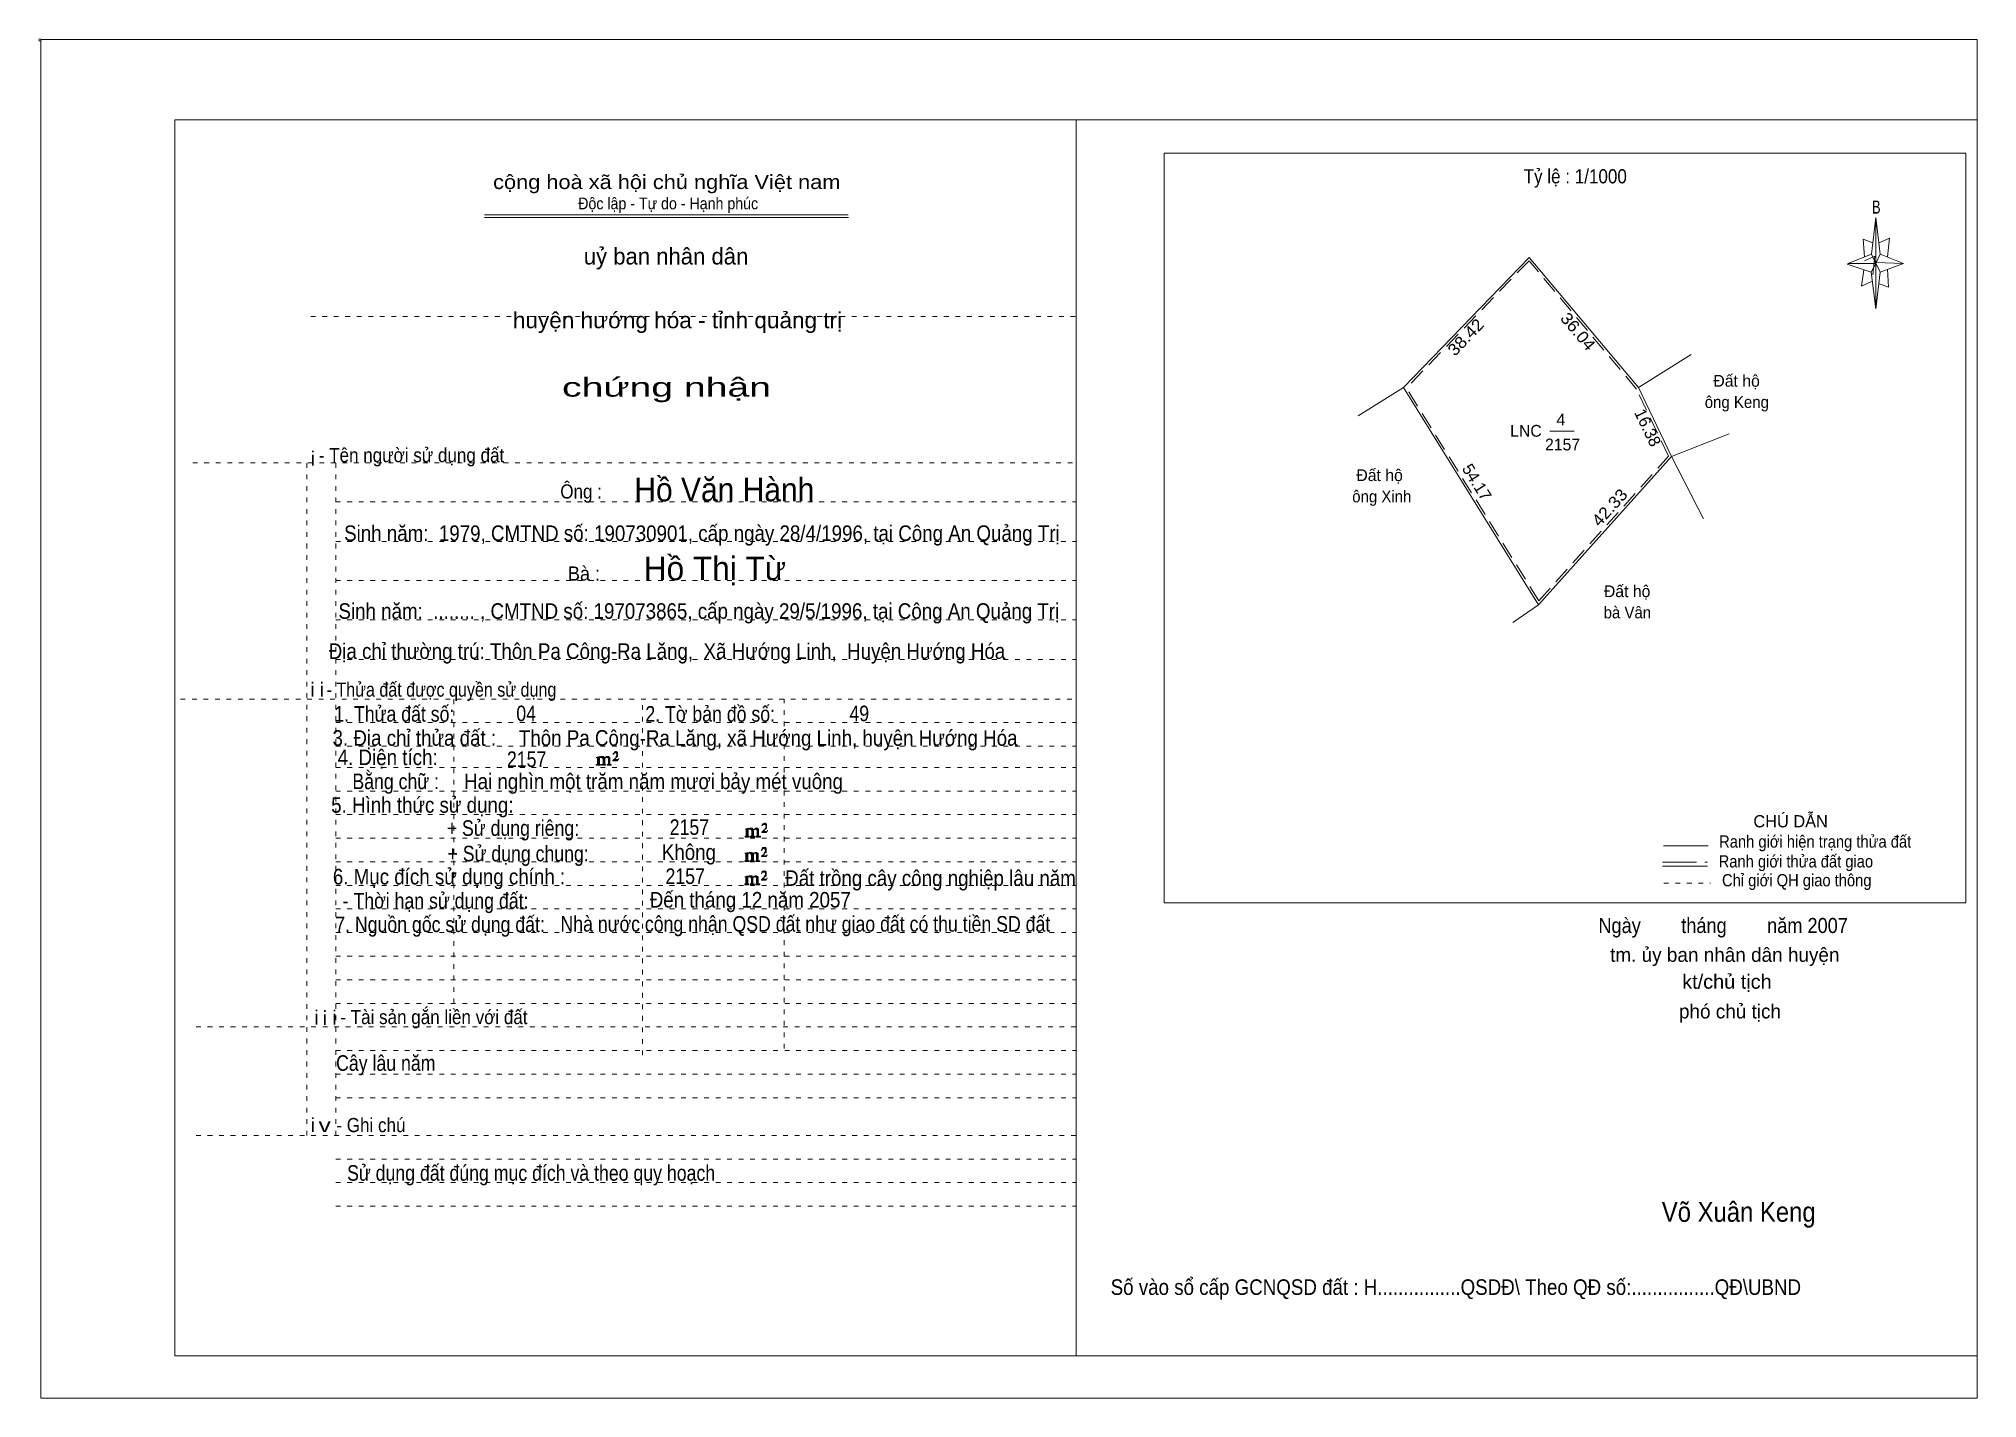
# Model space of a CAD drawing. Header units: centimetres. Extents: x -1.6 to 39.5, y -3.3 to 25.5.
import ezdxf
from ezdxf.enums import TextEntityAlignment as Align

# ---------------------------------------------------------------- set-up
doc = ezdxf.new("R2010")
doc.units = ezdxf.units.CM
doc.header["$LTSCALE"] = 0.12
for name, pattern in [('DOTTED', [1.5, 0.3, -1.2]), ('LONG_DASHED', [7.5, 6, -1.5]), ('MEDIUM_DASHED', [4.5, 3, -1.5])]:
    doc.linetypes.add(name, pattern=pattern)
for name, color, linetype, lineweight in [('1', 7, 'DOTTED', 13), ('10', 7, 'Continuous', 13), ('13', 7, 'Continuous', 13), ('4', 7, 'Continuous', 13), ('5', 7, 'Continuous', 13), ('50', 7, 'Continuous', 13)]:
    doc.layers.add(name, color=color, linetype=linetype, lineweight=lineweight)
doc.layers.add('30', color=7, linetype='Continuous')

msp = doc.modelspace()

# ---------------------------------------------------------------- hatches: boundary and pattern name
at = {"layer": '50'}
for points in [[(10.27, 10.13), (10.27, 10.12), (10.27, 10.11), (10.25, 10.11), (10.24, 10.11), (10.24, 10.1), (10.33, 10.1), (10.33, 10.11), (10.32, 10.11), (10.31, 10.11), (10.31, 10.12), (10.31, 10.13), (10.31, 10.24), (10.31, 10.25), (10.32, 10.26), (10.34, 10.26), (10.35, 10.26), (10.36, 10.26), (10.37, 10.25), (10.39, 10.22), (10.39, 10.13), (10.37, 10.12), (10.37, 10.11), (10.36, 10.11), (10.35, 10.11), (10.35, 10.1), (10.44, 10.1), (10.44, 10.11), (10.43, 10.11), (10.42, 10.11), (10.42, 10.12), (10.42, 10.13), (10.42, 10.24), (10.44, 10.26), (10.45, 10.26), (10.46, 10.26), (10.49, 10.26), (10.49, 10.25), (10.5, 10.24), (10.5, 10.22), (10.5, 10.13), (10.5, 10.12), (10.49, 10.11), (10.49, 10.11), (10.47, 10.11), (10.47, 10.1), (10.56, 10.1), (10.56, 10.11), (10.55, 10.11), (10.54, 10.11), (10.53, 10.12), (10.53, 10.13), (10.53, 10.2), (10.53, 10.25), (10.53, 10.26), (10.52, 10.27), (10.5, 10.28), (10.47, 10.28), (10.46, 10.28), (10.44, 10.27), (10.41, 10.25), (10.41, 10.26), (10.4, 10.28), (10.39, 10.28), (10.37, 10.28), (10.35, 10.28), (10.34, 10.28), (10.32, 10.26), (10.31, 10.26), (10.31, 10.25), (10.31, 10.25), (10.31, 10.26), (10.31, 10.28), (10.24, 10.26), (10.24, 10.26), (10.25, 10.26), (10.27, 10.25), (10.27, 10.24), (10.27, 10.23)], [(10.69, 10.19), (10.72, 10.24), (10.72, 10.24), (10.71, 10.22), (10.69, 10.22), (10.68, 10.22), (10.63, 10.22), (10.66, 10.26), (10.67, 10.27), (10.69, 10.28), (10.69, 10.3), (10.69, 10.32), (10.69, 10.34), (10.69, 10.35), (10.69, 10.37), (10.68, 10.38), (10.67, 10.38), (10.66, 10.39), (10.65, 10.39), (10.63, 10.38), (10.63, 10.38), (10.62, 10.37), (10.61, 10.35), (10.59, 10.33), (10.61, 10.33), (10.61, 10.35), (10.62, 10.35), (10.63, 10.36), (10.65, 10.36), (10.66, 10.36), (10.67, 10.35), (10.68, 10.35), (10.68, 10.32), (10.68, 10.3), (10.66, 10.28), (10.66, 10.26), (10.65, 10.25), (10.59, 10.2), (10.59, 10.19)], [(13.42, 8.61), (13.42, 8.6), (13.42, 8.59), (13.41, 8.59), (13.4, 8.59), (13.4, 8.57), (13.48, 8.57), (13.48, 8.59), (13.47, 8.59), (13.46, 8.59), (13.46, 8.6), (13.46, 8.61), (13.46, 8.72), (13.46, 8.73), (13.47, 8.74), (13.5, 8.74), (13.51, 8.74), (13.52, 8.74), (13.53, 8.73), (13.54, 8.69), (13.54, 8.61), (13.53, 8.6), (13.53, 8.59), (13.52, 8.59), (13.51, 8.59), (13.51, 8.57), (13.6, 8.57), (13.6, 8.59), (13.58, 8.59), (13.57, 8.59), (13.57, 8.6), (13.57, 8.61), (13.57, 8.72), (13.6, 8.74), (13.61, 8.74), (13.62, 8.74), (13.64, 8.74), (13.64, 8.73), (13.65, 8.72), (13.65, 8.69), (13.65, 8.61), (13.65, 8.6), (13.64, 8.59), (13.64, 8.59), (13.63, 8.59), (13.63, 8.57), (13.72, 8.57), (13.72, 8.59), (13.7, 8.59), (13.69, 8.59), (13.68, 8.6), (13.68, 8.61), (13.68, 8.68), (13.68, 8.73), (13.68, 8.74), (13.67, 8.75), (13.65, 8.76), (13.63, 8.76), (13.62, 8.76), (13.6, 8.75), (13.56, 8.73), (13.56, 8.74), (13.55, 8.76), (13.54, 8.76), (13.53, 8.76), (13.51, 8.76), (13.5, 8.76), (13.47, 8.74), (13.46, 8.74), (13.46, 8.73), (13.46, 8.73), (13.46, 8.74), (13.46, 8.76), (13.4, 8.74), (13.4, 8.74), (13.41, 8.74), (13.42, 8.73), (13.42, 8.72), (13.42, 8.71)], [(13.85, 8.67), (13.87, 8.72), (13.87, 8.72), (13.86, 8.69), (13.85, 8.69), (13.84, 8.69), (13.78, 8.69), (13.82, 8.74), (13.83, 8.75), (13.85, 8.76), (13.85, 8.78), (13.85, 8.79), (13.85, 8.82), (13.85, 8.83), (13.85, 8.85), (13.84, 8.86), (13.83, 8.86), (13.82, 8.87), (13.8, 8.87), (13.78, 8.86), (13.78, 8.86), (13.77, 8.85), (13.76, 8.83), (13.75, 8.81), (13.76, 8.81), (13.76, 8.83), (13.77, 8.83), (13.78, 8.84), (13.8, 8.84), (13.82, 8.84), (13.83, 8.83), (13.84, 8.83), (13.84, 8.79), (13.84, 8.78), (13.82, 8.76), (13.82, 8.74), (13.8, 8.73), (13.75, 8.68), (13.75, 8.67)], [(13.41, 8.09), (13.41, 8.08), (13.41, 8.07), (13.4, 8.07), (13.39, 8.07), (13.39, 8.06), (13.48, 8.06), (13.48, 8.07), (13.47, 8.07), (13.45, 8.07), (13.45, 8.08), (13.45, 8.09), (13.45, 8.2), (13.45, 8.21), (13.47, 8.23), (13.49, 8.23), (13.5, 8.23), (13.51, 8.23), (13.52, 8.21), (13.53, 8.18), (13.53, 8.09), (13.52, 8.08), (13.52, 8.07), (13.51, 8.07), (13.5, 8.07), (13.5, 8.06), (13.59, 8.06), (13.59, 8.07), (13.58, 8.07), (13.57, 8.07), (13.57, 8.08), (13.57, 8.09), (13.57, 8.2), (13.59, 8.23), (13.6, 8.23), (13.61, 8.23), (13.63, 8.23), (13.63, 8.21), (13.64, 8.2), (13.64, 8.18), (13.64, 8.09), (13.64, 8.08), (13.63, 8.07), (13.63, 8.07), (13.62, 8.07), (13.62, 8.06), (13.71, 8.06), (13.71, 8.07), (13.7, 8.07), (13.69, 8.07), (13.67, 8.08), (13.67, 8.09), (13.67, 8.17), (13.67, 8.21), (13.67, 8.23), (13.66, 8.24), (13.64, 8.25), (13.62, 8.25), (13.61, 8.25), (13.59, 8.24), (13.55, 8.21), (13.55, 8.23), (13.54, 8.25), (13.53, 8.25), (13.52, 8.25), (13.5, 8.25), (13.49, 8.25), (13.47, 8.23), (13.45, 8.23), (13.45, 8.21), (13.45, 8.21), (13.45, 8.23), (13.45, 8.25), (13.39, 8.23), (13.39, 8.23), (13.4, 8.23), (13.41, 8.21), (13.41, 8.2), (13.41, 8.19)], [(13.84, 8.16), (13.86, 8.2), (13.86, 8.2), (13.85, 8.18), (13.84, 8.18), (13.83, 8.18), (13.77, 8.18), (13.81, 8.23), (13.82, 8.24), (13.84, 8.25), (13.84, 8.27), (13.84, 8.28), (13.84, 8.3), (13.84, 8.31), (13.84, 8.34), (13.83, 8.35), (13.82, 8.35), (13.81, 8.36), (13.8, 8.36), (13.77, 8.35), (13.77, 8.35), (13.76, 8.34), (13.75, 8.31), (13.74, 8.29), (13.75, 8.29), (13.75, 8.31), (13.76, 8.31), (13.77, 8.33), (13.8, 8.33), (13.81, 8.33), (13.82, 8.31), (13.83, 8.31), (13.83, 8.28), (13.83, 8.27), (13.81, 8.25), (13.81, 8.23), (13.8, 8.21), (13.74, 8.17), (13.74, 8.16)], [(13.84, 7.66), (13.86, 7.71), (13.86, 7.71), (13.85, 7.68), (13.84, 7.68), (13.83, 7.68), (13.77, 7.68), (13.81, 7.73), (13.82, 7.74), (13.84, 7.75), (13.84, 7.77), (13.84, 7.78), (13.84, 7.81), (13.84, 7.82), (13.84, 7.84), (13.83, 7.85), (13.82, 7.85), (13.81, 7.86), (13.79, 7.86), (13.77, 7.85), (13.77, 7.85), (13.76, 7.84), (13.75, 7.82), (13.74, 7.8), (13.75, 7.8), (13.75, 7.82), (13.76, 7.82), (13.77, 7.83), (13.79, 7.83), (13.81, 7.83), (13.82, 7.82), (13.83, 7.82), (13.83, 7.78), (13.83, 7.77), (13.81, 7.75), (13.81, 7.73), (13.79, 7.72), (13.74, 7.67), (13.74, 7.66)], [(13.41, 7.6), (13.41, 7.59), (13.41, 7.58), (13.4, 7.58), (13.39, 7.58), (13.39, 7.56), (13.47, 7.56), (13.47, 7.58), (13.46, 7.58), (13.45, 7.58), (13.45, 7.59), (13.45, 7.6), (13.45, 7.71), (13.45, 7.72), (13.46, 7.73), (13.49, 7.73), (13.5, 7.73), (13.51, 7.73), (13.52, 7.72), (13.53, 7.68), (13.53, 7.6), (13.52, 7.59), (13.52, 7.58), (13.51, 7.58), (13.5, 7.58), (13.5, 7.56), (13.59, 7.56), (13.59, 7.58), (13.57, 7.58), (13.56, 7.58), (13.56, 7.59), (13.56, 7.6), (13.56, 7.71), (13.59, 7.73), (13.6, 7.73), (13.61, 7.73), (13.63, 7.73), (13.63, 7.72), (13.64, 7.71), (13.64, 7.68), (13.64, 7.6), (13.64, 7.59), (13.63, 7.58), (13.63, 7.58), (13.62, 7.58), (13.62, 7.56), (13.71, 7.56), (13.71, 7.58), (13.69, 7.58), (13.68, 7.58), (13.67, 7.59), (13.67, 7.6), (13.67, 7.67), (13.67, 7.72), (13.67, 7.73), (13.66, 7.74), (13.64, 7.75), (13.62, 7.75), (13.61, 7.75), (13.59, 7.74), (13.55, 7.72), (13.55, 7.73), (13.54, 7.75), (13.53, 7.75), (13.52, 7.75), (13.5, 7.75), (13.49, 7.75), (13.46, 7.73), (13.45, 7.73), (13.45, 7.72), (13.45, 7.72), (13.45, 7.73), (13.45, 7.75), (13.39, 7.73), (13.39, 7.73), (13.4, 7.73), (13.41, 7.72), (13.41, 7.71), (13.41, 7.7)]]:
    msp.add_hatch(color=256, dxfattribs=at).paths.add_polyline_path(points)

# ---------------------------------------------------------------- linework, layer by layer
at = {"layer": '1', "linetype": 'Continuous'}
for p, q in [((1.31, -2.42), (1.31, 23.78)), ((1.31, 23.78), (39.51, 23.78)), ((20.41, -2.42), (20.41, 23.78)), ((39.51, -2.42), (39.51, 23.78)), ((7.87, 21.76), (15.58, 21.76)), ((7.87, 21.71), (15.59, 21.71)), ((37.26, 20.55), (36.75, 20.72)), ((1.31, -2.42), (39.51, -2.42))]:
    msp.add_line(p, q, dxfattribs=at)
at = {"layer": '1'}
for p, q in [((4.19, 19.61), (20.41, 19.61)), ((1.69, 16.51), (20.41, 16.51)), ((4.11, 2.25), (4.11, 16.51)), ((4.72, 2.25), (4.72, 16.51)), ((4.72, 15.68), (20.41, 15.68)), ((4.72, 14.84), (20.41, 14.84)), ((4.72, 14.01), (20.41, 14.01)), ((4.72, 13.18), (20.41, 13.18)), ((4.72, 12.34), (20.41, 12.34)), ((1.43, 11.5), (20.41, 11.5)), ((7.22, 5.05), (7.22, 11.5)), ((11.22, 3.95), (11.22, 11.5)), ((14.22, 4.09), (14.22, 11.5)), ((4.72, 11), (20.41, 11)), ((4.72, 10.5), (20.41, 10.5)), ((4.72, 10.05), (20.41, 10.05)), ((4.72, 9.55), (20.41, 9.55)), ((4.72, 9.05), (20.41, 9.05)), ((4.72, 8.55), (20.41, 8.55)), ((4.72, 8.05), (20.41, 8.05)), ((4.72, 7.55), (20.41, 7.55)), ((4.72, 7.05), (20.41, 7.05)), ((4.72, 6.55), (20.41, 6.55)), ((4.72, 6.05), (20.41, 6.05)), ((4.72, 5.55), (20.41, 5.55)), ((4.72, 5.05), (20.41, 5.05)), ((1.76, 4.55), (20.41, 4.55)), ((4.72, 4.05), (20.41, 4.05)), ((4.72, 3.55), (20.41, 3.55)), ((4.72, 3.05), (20.41, 3.05)), ((1.76, 2.25), (20.41, 2.25)), ((4.72, 1.75), (20.41, 1.75)), ((4.72, 1.25), (20.41, 1.25)), ((4.72, 0.75), (20.41, 0.75))]:
    msp.add_line(p, q, dxfattribs=at)
at = {"layer": '1', "linetype": 'Continuous'}
msp.add_lwpolyline([(-1.53, -3.32), (39.51, -3.32), (39.51, 25.48), (-1.53, 25.48)], close=True, dxfattribs=at)
msp.add_lwpolyline([(37.27, 20.35), (37.06, 20.25), (37.11, 20.6)], dxfattribs=at)
at = {"layer": '10'}
for p, q in [((33.45, 18.8), (32.33, 18.1)), ((26.39, 17.5), (27.35, 18.1)), ((30.21, 13.5), (33.03, 16.64)), ((33.71, 15.32), (33.03, 16.64))]:
    msp.add_line(p, q, dxfattribs=at)
at = {"layer": '10', "linetype": 'MEDIUM_DASHED'}
msp.add_line((30.22, 13.58), (27.41, 18.09), dxfattribs=at)
at = {"layer": '10'}
for points in [[(32.33, 18.1), (30.01, 20.86), (27.35, 18.1)], [(29.67, 13.12), (30.21, 13.5), (27.35, 18.1)], [(34.25, 17.12), (33.03, 16.64), (32.33, 18.1)]]:
    msp.add_lwpolyline(points, dxfattribs=at)
at = {"layer": '10', "linetype": 'MEDIUM_DASHED'}
for points in [[(32.29, 18.07), (30.01, 20.79), (27.41, 18.09)], [(30.22, 13.58), (32.97, 16.65), (32.28, 18.08)]]:
    msp.add_lwpolyline(points, dxfattribs=at)
at = {"layer": '13'}
msp.add_line((30.45, 17.18), (30.97, 17.18), dxfattribs=at)
at = {"layer": '4'}
for p, q in [((32.86, 8.39), (33.81, 8.39)), ((32.84, 7.96), (33.79, 7.96))]:
    msp.add_line(p, q, dxfattribs=at)
at = {"layer": '4', "linetype": 'LONG_DASHED'}
msp.add_line((32.84, 8.04), (33.79, 8.04), dxfattribs=at)
at = {"layer": '4', "linetype": 'DOTTED'}
msp.add_line((32.87, 7.6), (33.86, 7.6), dxfattribs=at)
at = {"layer": '4'}
msp.add_lwpolyline([(22.28, 23.07), (39.27, 23.07), (39.27, 7.18), (22.28, 7.18)], close=True, dxfattribs=at)
msp.add_circle((-1.55, 25.47), 0.025, dxfattribs=at)
at = {"layer": '5'}
for p, q in [((37.27, 20.93), (37.36, 21.71)), ((37.45, 20.55), (37.36, 19.77)), ((37.45, 20.93), (37.95, 20.73)), ((37.61, 20.61), (37.63, 20.23)), ((37.63, 20.23), (37.42, 20.31))]:
    msp.add_line(p, q, dxfattribs=at)
for points in [[(37.36, 21.71), (37.45, 20.93), (37.36, 20.73)], [(37.36, 20.73), (36.77, 20.73), (37.27, 20.93), (37.45, 20.55), (37.95, 20.73), (37.36, 20.75)], [(37.36, 20.73), (37.36, 19.77), (37.26, 20.55)]]:
    msp.add_lwpolyline(points, close=True, dxfattribs=at)
for points in [[(37.3, 21.17), (37.09, 21.25), (37.12, 20.87)], [(37.43, 21.17), (37.65, 21.27), (37.61, 20.87)], [(37.36, 20.73), (37.27, 20.93), (36.77, 20.73)], [(37.12, 20.79), (37.34, 20.89), (37.3, 20.49)], [(37.36, 20.73), (37.45, 20.55), (37.95, 20.73)]]:
    msp.add_lwpolyline(points, dxfattribs=at)
at = {"layer": '50'}
for points in [[(10.27, 10.13), (10.27, 10.12), (10.27, 10.11), (10.25, 10.11), (10.24, 10.11), (10.24, 10.1), (10.33, 10.1), (10.33, 10.11), (10.32, 10.11), (10.31, 10.11), (10.31, 10.12), (10.31, 10.13), (10.31, 10.24), (10.31, 10.25), (10.32, 10.26), (10.34, 10.26), (10.35, 10.26), (10.36, 10.26), (10.37, 10.25), (10.39, 10.22), (10.39, 10.13), (10.37, 10.12), (10.37, 10.11), (10.36, 10.11), (10.35, 10.11), (10.35, 10.1), (10.44, 10.1), (10.44, 10.11), (10.43, 10.11), (10.42, 10.11), (10.42, 10.12), (10.42, 10.13), (10.42, 10.24), (10.44, 10.26), (10.45, 10.26), (10.46, 10.26), (10.49, 10.26), (10.49, 10.25), (10.5, 10.24), (10.5, 10.22), (10.5, 10.13), (10.5, 10.12), (10.49, 10.11), (10.49, 10.11), (10.47, 10.11), (10.47, 10.1), (10.56, 10.1), (10.56, 10.11), (10.55, 10.11), (10.54, 10.11), (10.53, 10.12), (10.53, 10.13), (10.53, 10.2), (10.53, 10.25), (10.53, 10.26), (10.52, 10.27), (10.5, 10.28), (10.47, 10.28), (10.46, 10.28), (10.44, 10.27), (10.41, 10.25), (10.41, 10.26), (10.4, 10.28), (10.39, 10.28), (10.37, 10.28), (10.35, 10.28), (10.34, 10.28), (10.32, 10.26), (10.31, 10.26), (10.31, 10.25), (10.31, 10.25), (10.31, 10.26), (10.31, 10.28), (10.24, 10.26), (10.24, 10.26), (10.25, 10.26), (10.27, 10.25), (10.27, 10.24), (10.27, 10.23)], [(10.69, 10.19), (10.72, 10.24), (10.72, 10.24), (10.71, 10.22), (10.69, 10.22), (10.68, 10.22), (10.63, 10.22), (10.66, 10.26), (10.67, 10.27), (10.69, 10.28), (10.69, 10.3), (10.69, 10.32), (10.69, 10.34), (10.69, 10.35), (10.69, 10.37), (10.68, 10.38), (10.67, 10.38), (10.66, 10.39), (10.65, 10.39), (10.63, 10.38), (10.63, 10.38), (10.62, 10.37), (10.61, 10.35), (10.59, 10.33), (10.61, 10.33), (10.61, 10.35), (10.62, 10.35), (10.63, 10.36), (10.65, 10.36), (10.66, 10.36), (10.67, 10.35), (10.68, 10.35), (10.68, 10.32), (10.68, 10.3), (10.66, 10.28), (10.66, 10.26), (10.65, 10.25), (10.59, 10.2), (10.59, 10.19)], [(13.42, 8.61), (13.42, 8.6), (13.42, 8.59), (13.41, 8.59), (13.4, 8.59), (13.4, 8.57), (13.48, 8.57), (13.48, 8.59), (13.47, 8.59), (13.46, 8.59), (13.46, 8.6), (13.46, 8.61), (13.46, 8.72), (13.46, 8.73), (13.47, 8.74), (13.5, 8.74), (13.51, 8.74), (13.52, 8.74), (13.53, 8.73), (13.54, 8.69), (13.54, 8.61), (13.53, 8.6), (13.53, 8.59), (13.52, 8.59), (13.51, 8.59), (13.51, 8.57), (13.6, 8.57), (13.6, 8.59), (13.58, 8.59), (13.57, 8.59), (13.57, 8.6), (13.57, 8.61), (13.57, 8.72), (13.6, 8.74), (13.61, 8.74), (13.62, 8.74), (13.64, 8.74), (13.64, 8.73), (13.65, 8.72), (13.65, 8.69), (13.65, 8.61), (13.65, 8.6), (13.64, 8.59), (13.64, 8.59), (13.63, 8.59), (13.63, 8.57), (13.72, 8.57), (13.72, 8.59), (13.7, 8.59), (13.69, 8.59), (13.68, 8.6), (13.68, 8.61), (13.68, 8.68), (13.68, 8.73), (13.68, 8.74), (13.67, 8.75), (13.65, 8.76), (13.63, 8.76), (13.62, 8.76), (13.6, 8.75), (13.56, 8.73), (13.56, 8.74), (13.55, 8.76), (13.54, 8.76), (13.53, 8.76), (13.51, 8.76), (13.5, 8.76), (13.47, 8.74), (13.46, 8.74), (13.46, 8.73), (13.46, 8.73), (13.46, 8.74), (13.46, 8.76), (13.4, 8.74), (13.4, 8.74), (13.41, 8.74), (13.42, 8.73), (13.42, 8.72), (13.42, 8.71)], [(13.85, 8.67), (13.87, 8.72), (13.87, 8.72), (13.86, 8.69), (13.85, 8.69), (13.84, 8.69), (13.78, 8.69), (13.82, 8.74), (13.83, 8.75), (13.85, 8.76), (13.85, 8.78), (13.85, 8.79), (13.85, 8.82), (13.85, 8.83), (13.85, 8.85), (13.84, 8.86), (13.83, 8.86), (13.82, 8.87), (13.8, 8.87), (13.78, 8.86), (13.78, 8.86), (13.77, 8.85), (13.76, 8.83), (13.75, 8.81), (13.76, 8.81), (13.76, 8.83), (13.77, 8.83), (13.78, 8.84), (13.8, 8.84), (13.82, 8.84), (13.83, 8.83), (13.84, 8.83), (13.84, 8.79), (13.84, 8.78), (13.82, 8.76), (13.82, 8.74), (13.8, 8.73), (13.75, 8.68), (13.75, 8.67)], [(13.41, 8.09), (13.41, 8.08), (13.41, 8.07), (13.4, 8.07), (13.39, 8.07), (13.39, 8.06), (13.48, 8.06), (13.48, 8.07), (13.47, 8.07), (13.45, 8.07), (13.45, 8.08), (13.45, 8.09), (13.45, 8.2), (13.45, 8.21), (13.47, 8.23), (13.49, 8.23), (13.5, 8.23), (13.51, 8.23), (13.52, 8.21), (13.53, 8.18), (13.53, 8.09), (13.52, 8.08), (13.52, 8.07), (13.51, 8.07), (13.5, 8.07), (13.5, 8.06), (13.59, 8.06), (13.59, 8.07), (13.58, 8.07), (13.57, 8.07), (13.57, 8.08), (13.57, 8.09), (13.57, 8.2), (13.59, 8.23), (13.6, 8.23), (13.61, 8.23), (13.63, 8.23), (13.63, 8.21), (13.64, 8.2), (13.64, 8.18), (13.64, 8.09), (13.64, 8.08), (13.63, 8.07), (13.63, 8.07), (13.62, 8.07), (13.62, 8.06), (13.71, 8.06), (13.71, 8.07), (13.7, 8.07), (13.69, 8.07), (13.67, 8.08), (13.67, 8.09), (13.67, 8.17), (13.67, 8.21), (13.67, 8.23), (13.66, 8.24), (13.64, 8.25), (13.62, 8.25), (13.61, 8.25), (13.59, 8.24), (13.55, 8.21), (13.55, 8.23), (13.54, 8.25), (13.53, 8.25), (13.52, 8.25), (13.5, 8.25), (13.49, 8.25), (13.47, 8.23), (13.45, 8.23), (13.45, 8.21), (13.45, 8.21), (13.45, 8.23), (13.45, 8.25), (13.39, 8.23), (13.39, 8.23), (13.4, 8.23), (13.41, 8.21), (13.41, 8.2), (13.41, 8.19)], [(13.84, 8.16), (13.86, 8.2), (13.86, 8.2), (13.85, 8.18), (13.84, 8.18), (13.83, 8.18), (13.77, 8.18), (13.81, 8.23), (13.82, 8.24), (13.84, 8.25), (13.84, 8.27), (13.84, 8.28), (13.84, 8.3), (13.84, 8.31), (13.84, 8.34), (13.83, 8.35), (13.82, 8.35), (13.81, 8.36), (13.8, 8.36), (13.77, 8.35), (13.77, 8.35), (13.76, 8.34), (13.75, 8.31), (13.74, 8.29), (13.75, 8.29), (13.75, 8.31), (13.76, 8.31), (13.77, 8.33), (13.8, 8.33), (13.81, 8.33), (13.82, 8.31), (13.83, 8.31), (13.83, 8.28), (13.83, 8.27), (13.81, 8.25), (13.81, 8.23), (13.8, 8.21), (13.74, 8.17), (13.74, 8.16)], [(13.84, 7.66), (13.86, 7.71), (13.86, 7.71), (13.85, 7.68), (13.84, 7.68), (13.83, 7.68), (13.77, 7.68), (13.81, 7.73), (13.82, 7.74), (13.84, 7.75), (13.84, 7.77), (13.84, 7.78), (13.84, 7.81), (13.84, 7.82), (13.84, 7.84), (13.83, 7.85), (13.82, 7.85), (13.81, 7.86), (13.79, 7.86), (13.77, 7.85), (13.77, 7.85), (13.76, 7.84), (13.75, 7.82), (13.74, 7.8), (13.75, 7.8), (13.75, 7.82), (13.76, 7.82), (13.77, 7.83), (13.79, 7.83), (13.81, 7.83), (13.82, 7.82), (13.83, 7.82), (13.83, 7.78), (13.83, 7.77), (13.81, 7.75), (13.81, 7.73), (13.79, 7.72), (13.74, 7.67), (13.74, 7.66)], [(13.41, 7.6), (13.41, 7.59), (13.41, 7.58), (13.4, 7.58), (13.39, 7.58), (13.39, 7.56), (13.47, 7.56), (13.47, 7.58), (13.46, 7.58), (13.45, 7.58), (13.45, 7.59), (13.45, 7.6), (13.45, 7.71), (13.45, 7.72), (13.46, 7.73), (13.49, 7.73), (13.5, 7.73), (13.51, 7.73), (13.52, 7.72), (13.53, 7.68), (13.53, 7.6), (13.52, 7.59), (13.52, 7.58), (13.51, 7.58), (13.5, 7.58), (13.5, 7.56), (13.59, 7.56), (13.59, 7.58), (13.57, 7.58), (13.56, 7.58), (13.56, 7.59), (13.56, 7.6), (13.56, 7.71), (13.59, 7.73), (13.6, 7.73), (13.61, 7.73), (13.63, 7.73), (13.63, 7.72), (13.64, 7.71), (13.64, 7.68), (13.64, 7.6), (13.64, 7.59), (13.63, 7.58), (13.63, 7.58), (13.62, 7.58), (13.62, 7.56), (13.71, 7.56), (13.71, 7.58), (13.69, 7.58), (13.68, 7.58), (13.67, 7.59), (13.67, 7.6), (13.67, 7.67), (13.67, 7.72), (13.67, 7.73), (13.66, 7.74), (13.64, 7.75), (13.62, 7.75), (13.61, 7.75), (13.59, 7.74), (13.55, 7.72), (13.55, 7.73), (13.54, 7.75), (13.53, 7.75), (13.52, 7.75), (13.5, 7.75), (13.49, 7.75), (13.46, 7.73), (13.45, 7.73), (13.45, 7.72), (13.45, 7.72), (13.45, 7.73), (13.45, 7.75), (13.39, 7.73), (13.39, 7.73), (13.4, 7.73), (13.41, 7.72), (13.41, 7.71), (13.41, 7.7)]]:
    msp.add_lwpolyline(points, close=True, dxfattribs=at)

# ---------------------------------------------------------------- texts
at = {"layer": '1'}
for s, height, width, p in [('cộng hoà xã hội chủ nghĩa Việt nam', 0.3, 1.15, (11.735, 22.31)), ('Độc lập - Tự do - Hạnh phúc', 0.25, 0.9, (11.765, 21.88)), ('chứng nhận', 0.4, 1.55, (11.73, 17.91)), ('- Tên người sử dụng đất', 0.3, 0.9, (6.325, 16.52)), ('- Thửa đất được quyền sử dụng', 0.3, 0.85, (6.96, 11.55)), ('- Tài sản gắn liền với đất ', 0.3, 0.9, (6.85, 4.61)), ('v', 0.3, 1.3, (4.485, 2.32)), ('- Ghi chú', 0.3, 0.9, (5.465, 2.32))]:
    msp.add_text(s, height=height, dxfattribs=dict(at, width=width)).set_placement(p, align=Align.CENTER)
for s, height, p in [('uỷ ban nhân dân', 0.35, (11.72, 20.71)), ('i', 0.3, (4.235, 16.45)), ('i', 0.3, (4.225, 11.55)), ('i', 0.3, (4.425, 11.55)), ('i', 0.3, (4.315, 4.6)), ('i', 0.3, (4.485, 4.59)), ('i', 0.3, (4.695, 4.6)), ('i', 0.3, (4.235, 2.32))]:
    msp.add_text(s, height=height, dxfattribs=at).set_placement(p, align=Align.CENTER)
at = {"layer": '10'}
for s, height, width, p in [('Tỷ lệ : 1/1000', 0.3, 0.9, (30.99, 22.43)), ('ông Keng', 0.25, 0.95, (34.415, 17.67)), ('Hồ Văn Hành', 0.5, 0.95, (12.955, 15.69)), ('ông Xinh', 0.25, 0.95, (26.89, 15.67)), ('bà Vân', 0.25, 0.95, (32.095, 13.21)), ('Võ Xuân Keng', 0.42, 0.9, (34.455, 0.42))]:
    msp.add_text(s, height=height, dxfattribs=dict(at, width=width)).set_placement(p, align=Align.CENTER)
for s, height, p in [('Đất hộ', 0.25, (34.41, 18.12)), ('Đất hộ ', 0.25, (26.89, 16.12)), ('Hồ Thị Từ', 0.5, (12.755, 14.02)), ('Đất hộ', 0.25, (32.09, 13.66))]:
    msp.add_text(s, height=height, dxfattribs=at).set_placement(p, align=Align.CENTER)
msp.add_text('LNC', height=0.25, dxfattribs=at).set_placement((30.28, 17.06), align=Align.RIGHT)
at = {"layer": '10', "width": 1.05}
msp.add_text('4', height=0.25, dxfattribs=at).set_placement((30.59, 17.3))
at = {"layer": '10'}
msp.add_text('2157', height=0.25, dxfattribs=at).set_placement((30.35, 16.77))
at = {"layer": '10', "width": 1.1}
msp.add_text('42.33', height=0.25, rotation=47.939, dxfattribs=at).set_placement((31.812, 15.476), align=Align.CENTER)
at = {"layer": '30', "width": 1.1}
for s, rotation, p in [('38.42', 46.202, (28.759, 19.084)), ('36.04', 310.025, (30.952, 19.21))]:
    msp.add_text(s, height=0.25, rotation=rotation, dxfattribs=at).set_placement(p, align=Align.CENTER)
at = {"layer": '30'}
for s, rotation, p in [('16.38', 295.845, (32.414, 17.2)), ('54.17', 301.804, (28.799, 16.031))]:
    msp.add_text(s, height=0.25, rotation=rotation, dxfattribs=at).set_placement(p, align=Align.CENTER)
at = {"layer": '4'}
msp.add_text('CHÚ DẪN', height=0.2591, dxfattribs=at).set_placement((35.555, 8.78), align=Align.CENTER)
at = {"layer": '4', "width": 0.9}
for s, p in [('Ranh giới hiện trạng thửa đất', (36.075, 8.35)), ('Ranh giới thửa đất giao ', (35.71, 7.93)), ('Chỉ giới QH giao thông', (35.685, 7.53))]:
    msp.add_text(s, height=0.2591, dxfattribs=at).set_placement(p, align=Align.CENTER)
at = {"layer": '5', "width": 0.75}
msp.add_text('B', height=0.276, dxfattribs=at).set_placement((37.37, 21.79), align=Align.CENTER)
at = {"layer": '50'}
for s, height, width, p in [('  huyện hướng hóa - tỉnh quảng trị', 0.34, 1.05, (11.83, 19.36)), ('Ông :', 0.3, 0.9, (9.92, 15.75)), ('Sinh năm:  1979, CMTND số: 190730901, cấp ngày 28/4/1996, tại Công An Quảng Trị', 0.33, 0.9, (12.48, 14.85)), ('Bà :', 0.3, 0.95, (9.98, 14.01)), ('Sinh năm:  ........ , CMTND số: 197073865, cấp ngày 29/5/1996, tại Công An Quảng Trị', 0.33, 0.9, (12.415, 13.2)), ('Địa chỉ thường trú: Thôn Pa Công-Ra Lăng,  Xã Hướng Linh,  Huyện Hướng Hóa', 0.33, 0.9, (11.74, 12.35)), ('1. Thửa đất số:  ', 0.33, 0.85, (6.065, 11.02)), ('04', 0.33, 0.85, (8.755, 11.03)), ('2. Tờ bản đồ số:  ', 0.33, 0.85, (12.76, 11.02)), ('49', 0.33, 0.85, (15.815, 11.03)), ('3. Địa chỉ thửa đất : ', 0.33, 0.9, (6.44, 10.51)), ('Thôn Pa Công-Ra Lăng, xã Hướng Linh, huyện Hướng Hóa', 0.33, 0.9, (13.885, 10.51)), ('4. Diện tích: ', 0.33, 0.9, (5.875, 10.1)), ('2157', 0.33, 0.85, (8.765, 10.06)), ('Bằng chữ :', 0.33, 0.85, (5.99, 9.59)), ('Hai nghìn một trăm năm mươi bảy mét vuông', 0.33, 0.9, (11.455, 9.59)), ('5. Hình thức sử dụng:', 0.33, 0.9, (6.555, 9.09)), ('+ Sử dụng riêng:', 0.33, 0.85, (8.475, 8.6)), ('2157', 0.33, 0.85, (12.215, 8.62)), ('+ Sử dụng chung:', 0.33, 0.85, (8.585, 8.06)), ('Không', 0.33, 0.9, (12.205, 8.09)), ('6. Mục đích sử dụng chính :', 0.33, 0.9, (7.12, 7.57)), ('2157', 0.33, 0.85, (12.125, 7.58)), ('Đất trồng cây công nghiệp lâu năm', 0.33, 0.9, (17.325, 7.54)), ('- Thời hạn sử dụng đất:', 0.33, 0.85, (6.835, 7.06)), ('Đến tháng 12 năm 2057', 0.33, 0.9, (13.505, 7.08)), ('7. Nguồn gốc sử dụng đất:', 0.33, 0.85, (6.93, 6.56)), ('Nhà nước công nhận QSD đất như giao đất có thu tiền SD đất ', 0.33, 0.85, (14.725, 6.57)), ('Ngày        tháng        năm 2007', 0.32, 0.9, (34.125, 6.54)), ('kt/chủ tịch', 0.3, 1.05, (34.205, 5.36)), ('Cây lâu năm', 0.33, 0.85, (5.78, 3.62)), ('Sử dụng đất đúng mục đích và theo quy hoạch', 0.33, 0.85, (8.86, 1.29)), ('Số vào sổ cấp GCNQSD đất : H................QSDĐ\\ Theo QĐ số:................QĐ\\UBND', 0.33, 0.9, (28.46, -1.13))]:
    msp.add_text(s, height=height, dxfattribs=dict(at, width=width)).set_placement(p, align=Align.CENTER)
for s, p in [('tm. ủy ban nhân dân huyện ', (34.215, 5.93)), ('phó chủ tịch', (34.27, 4.73))]:
    msp.add_text(s, height=0.3, dxfattribs=at).set_placement(p, align=Align.CENTER)

doc.saveas('drawing.dxf')
